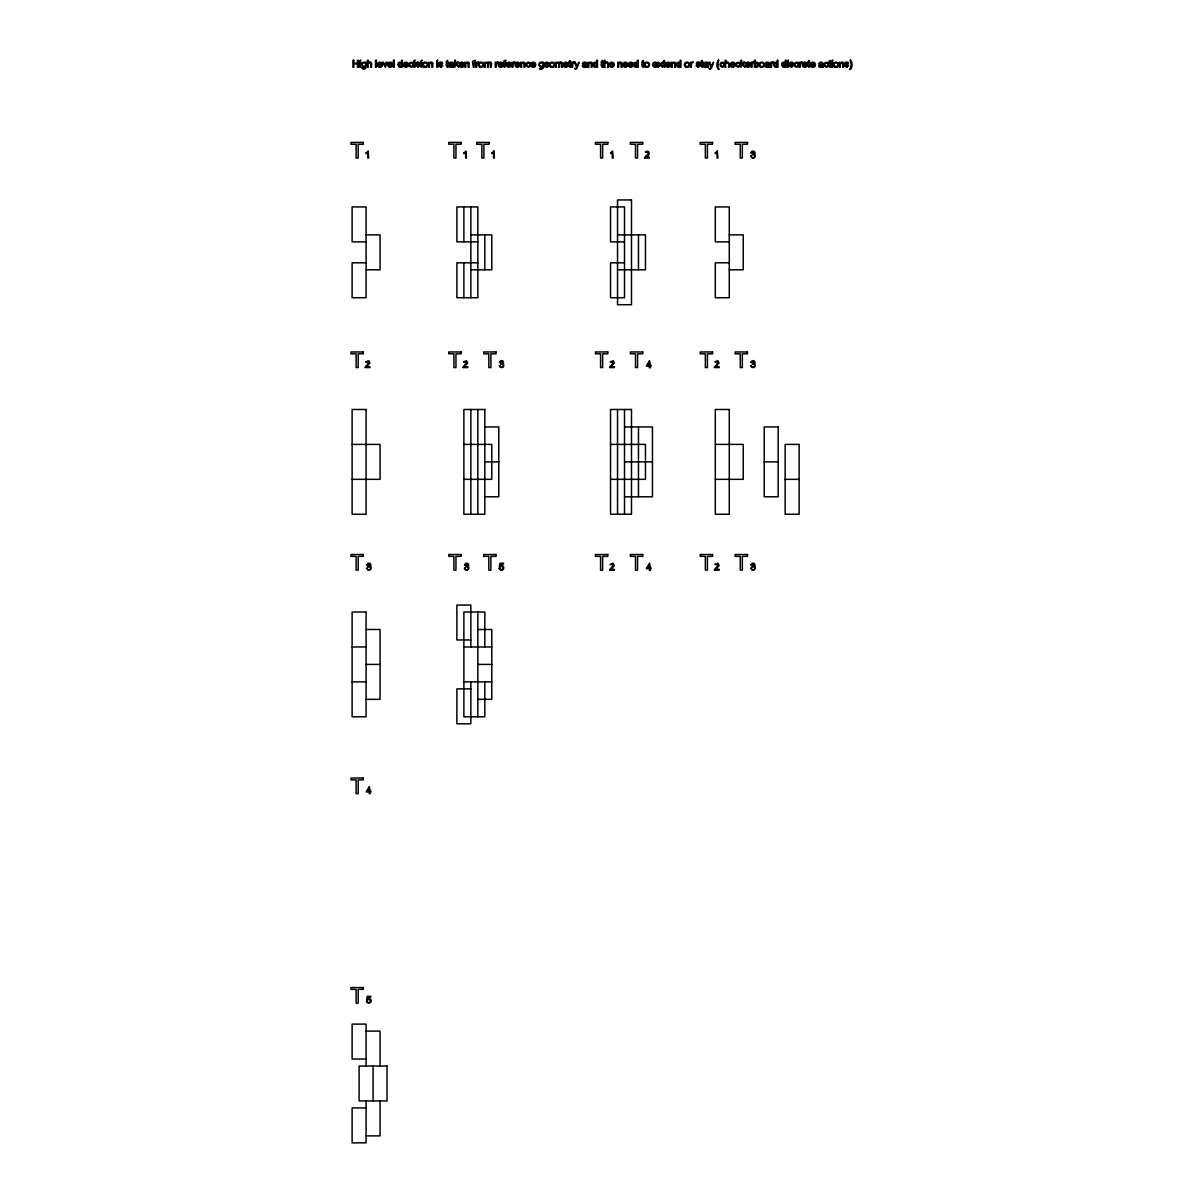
<?xml version="1.0" encoding="UTF-8"?>
<svg xmlns="http://www.w3.org/2000/svg" width="1203" height="1203" viewBox="0 0 1203 1203"><rect width="100%" height="100%" fill="white"/><g stroke="black" fill="none" stroke-linecap="round" stroke-linejoin="round"><path stroke-width="1.5" d="M416.809 63.428L419.847 63.503A1.88 1.88 0 0 0 419.561 62.706L419.185 62.391M439.561 63.428L442.599 63.503A1.88 1.88 0 0 0 442.313 62.706L441.952 62.391M697.018 63.428L700.056 63.503A1.88 1.88 0 0 0 699.77 62.706L699.304 62.345A2.496 2.496 0 0 0 696.778 62.436L696.266 63.97L697.62 64.932A16.797 16.797 0 0 0 698.236 65.112A8.632 8.632 0 0 1 698.808 65.263L698.492 66.646M790.236 63.428L793.273 63.503A1.88 1.88 0 0 0 792.988 62.706L792.521 62.345A2.496 2.496 0 0 0 789.98 62.436L789.484 63.97L790.837 64.932A16.797 16.797 0 0 0 791.454 65.112A8.632 8.632 0 0 1 792.025 65.263L791.694 66.646M845.514 63.428L848.551 63.503A1.88 1.88 0 0 0 848.28 62.706L847.814 62.345A2.496 2.496 0 0 0 845.273 62.436L844.762 63.97L846.115 64.932A16.797 16.797 0 0 0 846.732 65.112A8.632 8.632 0 0 1 847.303 65.263L846.987 66.646M368.193 566.824L368.283 566.072M465.967 566.824L466.072 566.072M500.989 363.517L500.899 364.268A1.639 1.639 0 0 1 503.155 365.276A1.639 1.639 0 0 1 501.741 367.351A1.639 1.639 0 0 1 499.922 365.607L499.2 365.742M752.431 153.984L752.326 154.736A1.639 1.639 0 0 1 754.597 155.743A1.639 1.639 0 0 1 753.183 157.819A1.639 1.639 0 0 1 751.364 156.074M752.431 363.517L752.326 364.268A1.639 1.639 0 0 1 754.597 365.276A1.639 1.639 0 0 1 753.183 367.351A1.639 1.639 0 0 1 751.364 365.607M752.326 566.824L752.431 566.072M367.637 998.971L368.013 997.092L370.795 997.092L370.795 996.279L367.321 996.279L366.644 999.858L367.456 999.964A1.564 1.564 0 0 1 369.907 999.994A1.564 1.564 0 0 1 369.366 1002.37A1.564 1.564 0 0 1 367.171 1001.302M500.343 565.936L500.719 564.057L503.501 564.057L503.501 563.245L500.027 563.245L499.35 566.824L500.147 566.929A1.564 1.564 0 0 1 502.613 566.959A1.564 1.564 0 0 1 502.072 569.335A1.564 1.564 0 0 1 499.877 568.267M542.373 67.744C533.651 69.157 547.275 72.15 543.32 62.195L542.538 62.797M478.523 62.361L476.839 63.458L476.644 67.248L475.786 67.248L475.786 62.195L476.553 62.962A1.669 1.669 0 0 1 478.674 62.045M498.027 62.361L496.343 63.458L496.147 67.248L495.29 67.248L495.29 62.195L496.057 62.962M514.839 62.361L513.14 63.458L512.944 67.248L512.087 67.248L512.087 62.195L512.854 62.962A1.669 1.669 0 0 1 514.974 62.045M574.448 62.361L572.793 63.398L572.568 67.248L571.711 67.248L571.711 62.195L572.478 62.962M693.169 62.361L691.484 63.458L691.289 67.248L690.432 67.248L690.432 62.195L691.199 62.962A1.669 1.669 0 0 1 693.319 62.045M753.86 62.361L752.176 63.458L751.98 67.248L751.123 67.248L751.123 62.195L751.89 62.962M773.379 62.361L771.709 63.428L771.484 67.248L770.627 67.248L770.627 62.195L771.409 62.962M802.1 62.361L800.446 63.398L800.206 67.248L799.348 67.248L799.348 62.195L800.115 62.962M474.283 61.127L475.125 62.857L474.147 62.857L474.147 67.248L473.29 67.248L472.538 62.195C472.328 60.406 477.11 59.518 474.403 61.022M505.17 61.127L506.012 62.857L505.019 62.857L505.019 67.248L504.162 67.248L503.41 62.195C503.29 60.345 507.952 59.564 505.275 61.022M753.649 363.171L753.198 361.321L750.732 362.374M611.741 567.425L613.395 564.463L610.071 564.568L613.034 563.23L614.342 565.575L611.665 568.553A3.383 3.383 0 0 0 610.989 569.29M589.229 63.173L591.094 63.323L591.229 67.248L592.087 67.248L592.087 64A3.82 3.82 0 0 0 592.026 63.263M672.718 63.173L674.582 63.323L674.718 67.248L675.575 67.248L675.575 64A3.82 3.82 0 0 0 675.515 63.263M840.717 63.173L842.596 63.323L842.717 67.248L843.574 67.248L843.574 64A3.82 3.82 0 0 0 843.529 63.263M367.141 365.005L368.99 362.013L365.652 361.923L368.689 360.705L369.877 363.08L367.156 366.058A3.383 3.383 0 0 0 366.539 366.75L369.968 366.75L369.968 367.577L365.351 367.577M646.522 155.473C651.68 150.901 644.206 152.706 645.304 151.849C649.951 149.142 650.462 155.608 646.522 156.525A3.383 3.383 0 0 0 645.906 157.217L649.349 157.217L649.349 158.044L644.733 158.044M464.929 365.005L466.764 362.013L463.441 361.923L466.463 360.705L467.666 363.08L464.929 366.058A3.383 3.383 0 0 0 464.313 366.75L467.756 366.75L467.756 367.577L463.14 367.577M611.59 365.005L613.425 361.968L610.116 361.923L613.139 360.705L614.327 363.08L611.726 365.953A3.383 3.383 0 0 0 610.989 366.75M716.356 365.005L718.206 362.013L714.883 361.923L717.905 360.705L719.093 363.08L716.432 366.013A3.383 3.383 0 0 0 715.755 366.75L719.183 366.75L719.183 367.577L714.582 367.577M716.356 567.545L718.191 564.508L714.883 564.463L717.905 563.26L719.108 565.575L716.432 568.553A3.383 3.383 0 0 0 715.755 569.29L719.183 569.305L719.183 570.132L714.582 570.132M502.117 363.246L501.756 361.321L499.29 362.374M450.313 65.203L451.065 65.037A6.977 6.977 0 0 0 452.463 64.736L451.711 66.496L449.862 65.97M583.635 65.203L584.372 65.037A6.977 6.977 0 0 0 585.786 64.736L584.974 66.526L583.169 65.894M705.063 65.203L705.8 65.037A6.977 6.977 0 0 0 707.214 64.736L706.402 66.526L704.612 65.97M766.296 65.203L767.048 65.037A6.977 6.977 0 0 0 768.461 64.736L767.694 66.496L765.845 65.97M819.95 65.203L820.702 65.037A6.977 6.977 0 0 0 822.1 64.736L821.303 66.526L819.499 65.97M412.358 63.804L413.2 63.684M529.41 63.804L530.252 63.684M723.454 63.804L724.296 63.684M739.183 63.804L740.01 63.684M797.709 63.804L798.551 63.684M827.529 63.804L828.356 63.684M418.268 66.646L418.689 65.308A8.632 8.632 0 0 0 418.027 65.112A16.797 16.797 0 0 1 417.396 64.932L416.043 63.97L416.554 62.436A2.496 2.496 0 0 1 419.035 62.436M441.02 66.646L441.351 65.263A8.632 8.632 0 0 0 440.779 65.112A16.797 16.797 0 0 1 440.163 64.932L438.809 63.97L439.321 62.436A2.496 2.496 0 0 1 441.802 62.436M750.642 156.21L751.499 156.089M750.642 365.742L751.499 365.622M366.494 568.282L367.351 568.177A1.639 1.639 0 0 0 369.035 569.906A1.639 1.639 0 0 0 370.449 567.831A1.639 1.639 0 0 0 368.163 566.778M464.283 568.282L465.14 568.177M750.642 568.282L751.499 568.177M499.2 568.297L500.102 568.222M366.494 1001.332L367.396 1001.257M718.627 60.15L718.762 60.992A7.804 7.804 0 0 0 717.815 64.721M850.326 60.15L850.235 61.097A7.729 7.729 0 0 1 850.476 61.579A7.925 7.925 0 0 1 851.138 64.721A8.797 8.797 0 0 1 849.679 69.278M391.456 64.24C386.358 66.586 389.321 61.142 391.14 63.278A1.85 1.85 0 0 1 391.426 64.24M656.507 64.24C651.409 66.586 654.357 61.142 656.176 63.278A1.85 1.85 0 0 1 656.477 64.24M749.168 64.24C744.086 66.586 747.033 61.142 748.852 63.278A1.85 1.85 0 0 1 749.153 64.24M814.205 64.24C809.123 66.586 812.07 61.142 813.89 63.278A1.85 1.85 0 0 1 814.19 64.24M378.298 64.947L382.058 64.947M392.358 64.947L388.584 64.947A1.639 1.639 0 0 0 391.727 65.714M408.088 64.947L404.313 64.947A1.639 1.639 0 0 0 407.441 65.714M463.892 64.947L460.132 64.947A1.639 1.639 0 0 0 463.26 65.714M502.914 64.947L499.14 64.947A1.639 1.639 0 0 0 502.268 65.714M511.049 64.947L507.275 64.947A1.639 1.639 0 0 0 510.403 65.714M519.711 64.947L515.937 64.947A1.639 1.639 0 0 0 519.079 65.714M535.44 64.947L531.666 64.947A1.639 1.639 0 0 0 534.794 65.714M545.215 64.947L548.989 64.947M567.951 64.947L564.192 64.947A1.639 1.639 0 0 0 567.32 65.714M610.252 64.947L614.026 64.947M627.59 64.947L623.816 64.947A1.639 1.639 0 0 0 626.943 65.714M629.229 64.947L633.004 64.947M657.394 64.947L653.635 64.947A1.639 1.639 0 0 0 656.763 65.714M666.642 64.947L670.402 64.947M731.138 64.947L734.898 64.947M750.07 64.947L746.311 64.947A1.639 1.639 0 0 0 749.439 65.714M806.972 64.947L803.213 64.947A1.639 1.639 0 0 0 806.341 65.714M815.108 64.947L811.333 64.947A1.639 1.639 0 0 0 814.476 65.714M823.243 67.248L822.341 67.248A1.85 1.85 0 0 1 822.175 66.631C821.138 68.661 816.476 66.345 819.769 64.481A4.12 4.12 0 0 1 820.22 64.391L820.566 64.33A8.887 8.887 0 0 0 822.1 64.06M493.862 151.037L494.418 158.044L493.561 158.044L493.561 152.586A5.323 5.323 0 0 1 491.832 153.593L491.847 152.796M717.364 151.037L717.92 158.044L717.063 158.044L717.063 152.586A5.323 5.323 0 0 1 715.334 153.593L715.349 152.796M366.088 234.871L380.058 234.871L380.058 269.803L366.088 269.803M470.854 234.871L491.801 234.871L491.801 269.803L470.854 269.803M617.53 234.871L645.47 234.871L645.47 269.803L617.53 269.803M729.274 234.871L743.243 234.871L743.243 269.803L729.274 269.803M366.088 241.863L352.118 241.863L352.118 206.931L366.088 206.931L366.088 297.727L352.118 297.727L352.118 262.81L366.088 262.81M477.847 241.863L456.884 241.863L456.884 206.931L477.847 206.931L477.847 297.727L456.884 297.727L456.884 262.81L477.847 262.81M624.507 241.863L610.538 241.863L610.538 206.931L624.507 206.931L624.507 297.727L610.538 297.727L610.538 262.81L624.507 262.81M729.274 241.863L715.304 241.863L715.304 206.931L729.274 206.931L729.274 297.727L715.304 297.727L715.304 262.81L729.274 262.81M611.004 366.75L614.417 366.75L614.417 367.577L609.816 367.577M484.824 426.945L498.794 426.945L498.794 496.794L484.824 496.794M624.507 426.945L652.447 426.945L652.447 496.794L624.507 496.794M352.118 444.403L380.058 444.403L380.058 479.335L352.118 479.335M463.877 444.403L491.801 444.403L491.801 479.335L463.877 479.335M610.538 444.403L645.47 444.403L645.47 479.335L610.538 479.335M715.304 444.403L743.243 444.403L743.243 479.335L715.304 479.335M484.824 461.862L498.794 461.862M624.507 461.862L652.447 461.862M764.206 461.862L778.176 461.862M785.153 479.335L799.123 479.335M611.004 569.305L614.417 569.305L614.417 570.132L609.816 570.132M366.088 629.5L380.058 629.5L380.058 699.334L366.088 699.334M477.847 629.5L491.801 629.5L491.801 699.334L477.847 699.334M470.854 639.966L456.884 639.966L456.884 605.049L470.854 605.049L470.854 646.958M352.118 646.958L366.088 646.958M463.877 646.958L491.801 646.958M366.088 664.417L380.058 664.417M477.847 664.417L491.801 664.417M352.118 681.875L366.088 681.875M463.877 681.875L491.801 681.875M470.854 688.868L456.884 688.868L456.884 723.785L470.854 723.785L470.854 681.875M366.088 1031.106L380.058 1031.106L380.058 1066.023M366.088 1059.031L352.118 1059.031L352.118 1024.114L366.088 1024.114L366.088 1066.023M366.088 1107.933L352.118 1107.933L352.118 1142.85L366.088 1142.85L366.088 1100.94M366.088 1135.873L380.058 1135.873L380.058 1100.94M846.566 66.661L844.551 65.744L846.927 67.353L848.732 65.503L846.115 64.015M791.288 66.661L789.273 65.744L791.649 67.353L793.454 65.503L790.837 64.015M698.071 66.661L696.056 65.744L698.432 67.353L700.236 65.503L697.62 64.015M440.614 66.661L438.599 65.744L440.975 67.353L442.779 65.503L440.133 64M417.847 66.661L415.832 65.744L418.208 67.353L419.997 65.458L417.366 64M814.205 65.624L815.093 65.729M806.07 65.624L806.957 65.729M749.168 65.624L750.055 65.729M733.995 65.624L734.883 65.729A2.556 2.556 0 0 1 730.853 66.466A2.556 2.556 0 0 1 731.755 62.345A2.556 2.556 0 0 1 735.259 64.706M669.5 65.624L670.387 65.729M656.492 65.624L657.379 65.729M632.101 65.624L632.989 65.729M626.673 65.624L627.56 65.729A2.556 2.556 0 0 1 623.53 66.466A2.556 2.556 0 0 1 624.432 62.345A2.556 2.556 0 0 1 627.936 64.706M613.124 65.624L614.011 65.729A2.556 2.556 0 0 1 609.981 66.466A2.556 2.556 0 0 1 610.883 62.345A2.556 2.556 0 0 1 614.387 64.706M567.049 65.624L567.936 65.729M548.072 65.624L548.959 65.729A2.556 2.556 0 0 1 544.944 66.466A2.556 2.556 0 0 1 545.846 62.345A2.556 2.556 0 0 1 549.335 64.706M534.523 65.624L535.41 65.729M518.809 65.624L519.696 65.729A2.556 2.556 0 0 1 515.666 66.466A2.556 2.556 0 0 1 516.568 62.345A2.556 2.556 0 0 1 520.072 64.706M510.132 65.624L511.019 65.729A2.556 2.556 0 0 1 506.989 66.466A2.556 2.556 0 0 1 507.892 62.345A2.556 2.556 0 0 1 511.395 64.706M501.997 65.624L502.884 65.729M462.99 65.624L463.877 65.729M407.17 65.624L408.058 65.729M391.456 65.624L392.343 65.729M381.156 65.624L382.043 65.729M827.589 65.398L828.431 65.503M797.784 65.398L798.627 65.503M739.259 65.398L740.101 65.503M723.529 65.398L724.371 65.503M529.485 65.398L530.328 65.503M412.434 65.398L413.276 65.503M818.732 63.639L821.047 62.797L822.1 63.819M765.078 63.639L767.394 62.797L768.446 63.819M703.83 63.639L706.146 62.797L707.214 63.819M582.402 63.639L584.718 62.797L585.786 63.819M449.095 63.639L451.396 62.797L452.463 63.819M750.732 152.841L753.198 151.789L753.604 153.683A1.789 1.789 0 0 1 752.567 153.999M750.732 564.929L753.198 563.861L753.649 565.726A1.789 1.789 0 0 1 752.567 566.072M464.373 564.929L466.884 563.876L467.185 565.801A1.789 1.789 0 0 1 466.208 566.072M366.584 564.929L369.11 563.876L369.411 565.801A1.789 1.789 0 0 1 368.419 566.072M561.215 63.082L559.56 63.323L559.32 67.248L558.463 67.248C560.583 61.173 554.327 62.06 556.327 67.248L555.47 67.248L555.47 62.195L556.237 62.902M490.222 63.082L488.553 63.323L488.328 67.248L487.471 67.248C489.516 61.142 483.456 61.985 485.32 67.248L484.463 67.248L484.463 62.195L485.23 62.902M518.493 63.278C517.501 61.323 513.305 65.564 518.809 64.24A1.85 1.85 0 0 0 518.523 63.263M462.674 63.278C461.531 61.383 457.636 65.398 463.005 64.24A1.85 1.85 0 0 0 462.704 63.263M406.855 63.278C405.802 61.398 401.787 65.323 407.185 64.24A1.85 1.85 0 0 0 406.885 63.263M710.838 67.263L708.913 62.195L709.845 62.195L711.259 66.285L713.544 62.195C713.033 63.518 710.883 71.985 709.274 68.391M576.402 67.263L574.478 62.195L575.395 62.195L576.823 66.285L579.109 62.195C578.237 63.819 576.673 71.834 574.839 68.391M561.38 63.323L561.455 67.248L562.312 67.248L562.312 63.774M490.373 63.323L490.463 67.248L491.32 67.248L491.32 63.774M831.047 66.481C830.702 69.112 827.529 65.263 829.333 62.857L828.702 62.195L830.175 60.421L830.175 62.195L831.047 62.195L830.19 66.12M809.905 66.481C809.529 69.052 806.416 65.398 808.19 62.857L807.559 62.195L809.048 60.421L809.048 62.195L809.905 62.195L809.048 66.12M703.138 66.481C702.808 69.082 699.62 65.323 701.424 62.857L700.793 62.195L702.281 60.421L702.281 62.195L703.138 62.195L702.296 66.12M665.199 66.481C664.883 69.097 661.665 65.308 663.485 62.857L662.853 62.195L664.342 60.421L664.342 62.195L665.199 62.195L664.357 66.12M644.056 66.481C643.816 69.097 640.462 65.338 642.342 62.857L641.725 62.195L643.199 60.421L643.199 62.195L644.056 62.195L643.214 66.12M603.395 66.481C603.049 69.112 599.861 65.218 601.68 62.857L601.049 62.195L602.538 60.421L602.538 62.195L603.395 62.195L602.553 66.12M570.884 66.481C570.523 69.112 567.38 65.263 569.169 62.857L568.538 62.195L570.011 60.421L570.011 62.195L570.884 62.195L570.027 66.12M448.388 66.481C448.133 69.097 444.809 65.338 446.674 62.857L446.057 62.195L447.531 60.421L447.531 62.195L448.388 62.195L447.546 66.12M621.891 63.864L621.906 67.248L621.049 67.248L620.943 63.383L619.049 63.173A2 2 0 0 0 618.718 64.481M840.235 62.917L839.468 62.195L839.468 67.248L840.326 67.248L840.326 64.481A2 2 0 0 1 840.641 63.127M725.965 62.767L725.965 60.27L725.108 60.27L725.108 67.248L725.965 67.248C723.168 62.165 731.364 61.158 728.371 67.248L729.229 67.248L729.229 64.045A2.105 2.105 0 0 0 725.665 62.526M672.236 62.917L671.454 62.195L671.454 67.248L672.312 67.248L672.312 64.481A2 2 0 0 1 672.642 63.127M638.477 234.871L638.477 269.803M638.477 426.945L638.477 496.794M624.507 409.486L624.507 514.252M618.568 62.917L617.786 62.195L617.786 67.248L618.643 67.248L618.643 64.481M617.53 409.486L617.53 514.252M610.583 152.796L610.583 153.623A5.323 5.323 0 0 0 612.282 152.586L612.297 158.044L613.154 158.044L612.598 151.037A4.316 4.316 0 0 1 610.553 152.721M608.357 64.045L608.357 67.248L607.5 67.248C609.56 61.097 603.079 61.924 605.094 67.248L604.237 67.248L604.237 60.27L605.094 60.27L605.094 62.767M588.748 62.917L587.966 62.195L587.966 67.248L588.823 67.248L588.823 64.481A2 2 0 0 1 589.154 63.127M484.824 234.871L484.824 269.803M484.824 646.958L484.824 612.026L463.877 612.026L463.877 716.808L484.824 716.808L484.824 681.875M477.847 409.486L477.847 514.252M477.847 612.026L477.847 716.808M470.854 206.931L470.854 297.727M470.854 409.486L470.854 514.252M463.907 152.796L463.907 153.623A5.323 5.323 0 0 0 465.621 152.586L465.621 158.044L466.478 158.044L465.922 151.037A4.316 4.316 0 0 1 463.877 152.721M463.877 206.931L463.877 241.863M463.877 262.81L463.877 297.727M429.411 62.917L428.644 62.195L428.644 67.248L429.501 67.248L429.501 64.481A2 2 0 0 1 429.817 63.127L431.757 63.323L431.892 67.248L432.749 67.248L432.749 64A3.82 3.82 0 0 0 432.704 63.263M373.08 1066.023L373.08 1100.94M371.516 64.045L371.516 67.248L370.659 67.248C372.735 61.097 366.223 61.924 368.253 67.248L367.396 67.248L367.396 60.27L368.253 60.27L368.253 62.767M366.118 152.796L366.118 153.623A5.323 5.323 0 0 0 367.832 152.586L367.832 158.044L368.689 158.044L368.148 151.037A4.316 4.316 0 0 1 366.088 152.721M365.306 62.797L366.103 62.195L365.682 68.526L363.186 69.248L361.817 67.669L363.742 68.586L365.156 67.744A4.782 4.782 0 0 0 365.216 66.887L365.231 66.586A1.835 1.835 0 0 1 363.938 67.263M367.517 998.791A2.361 2.361 0 0 1 370.96 999.768A2.361 2.361 0 0 1 369.486 1003.046A2.361 2.361 0 0 1 366.479 1001.107M499.125 568.312A2.286 2.286 0 0 0 503.215 569.35A2.361 2.361 0 0 0 500.222 565.756M467.666 566.102A2.105 2.105 0 0 1 467.937 569.696A2.105 2.105 0 0 1 464.644 568.237M464.779 564.959A1.925 1.925 0 0 1 467.666 563.41A1.925 1.925 0 0 1 467.772 566.688M465.952 566.778A1.639 1.639 0 0 1 468.238 567.831A1.639 1.639 0 0 1 466.824 569.906A1.639 1.639 0 0 1 465.005 568.162M609.56 570.011A4.647 4.647 0 0 1 611.695 567.741M754.025 566.102A2.105 2.105 0 0 1 754.296 569.696A2.105 2.105 0 0 1 751.003 568.237M751.138 564.959A1.925 1.925 0 0 1 754.025 563.41A1.925 1.925 0 0 1 754.131 566.688M752.311 566.778A1.639 1.639 0 0 1 754.597 567.831A1.639 1.639 0 0 1 753.183 569.906A1.639 1.639 0 0 1 751.364 568.162M714.326 570.011A4.647 4.647 0 0 1 716.462 567.741M850.476 60.045A7.729 7.729 0 0 1 850.536 69.458M840.386 62.992A1.774 1.774 0 0 1 843.619 63.233M827.935 65.624A1.654 1.654 0 0 1 825.529 66A1.654 1.654 0 0 1 825.333 63.579A1.654 1.654 0 0 1 827.769 63.579M828.762 65.654A2.436 2.436 0 0 1 825.093 66.631A2.436 2.436 0 0 1 824.927 62.842A2.436 2.436 0 0 1 828.656 63.503M823.168 67.278A3.368 3.368 0 0 1 822.987 66.015L822.957 63.789A3.714 3.714 0 0 0 822.927 63.157A2.226 2.226 0 0 0 818.942 63.699M815.228 65.789A2.556 2.556 0 0 1 811.063 66.466A2.556 2.556 0 0 1 811.965 62.345A2.556 2.556 0 0 1 815.469 64.706M807.093 65.789A2.556 2.556 0 0 1 802.927 66.466A2.556 2.556 0 0 1 803.83 62.345A2.556 2.556 0 0 1 807.333 64.706M800.01 62.917A1.669 1.669 0 0 1 802.236 62.045M798.115 65.624A1.654 1.654 0 0 1 795.724 66A1.654 1.654 0 0 1 795.529 63.579A1.654 1.654 0 0 1 797.95 63.579M798.942 65.654A2.436 2.436 0 0 1 795.288 66.631A2.436 2.436 0 0 1 795.123 62.842A2.436 2.436 0 0 1 798.852 63.503M771.288 62.917A1.669 1.669 0 0 1 773.514 62.045M765.288 63.699A2.226 2.226 0 0 1 769.318 63.127A3.714 3.714 0 0 1 769.303 63.729L769.318 66.015A3.368 3.368 0 0 0 769.514 67.278L768.687 67.248A1.85 1.85 0 0 1 768.522 66.631C767.604 68.601 762.747 66.376 766.116 64.481A4.12 4.12 0 0 1 766.567 64.391L766.912 64.33A8.887 8.887 0 0 0 768.446 64.06M751.785 62.917A1.669 1.669 0 0 1 754.01 62.045M750.191 65.789A2.556 2.556 0 0 1 746.025 66.466A2.556 2.556 0 0 1 746.928 62.345A2.556 2.556 0 0 1 750.431 64.706M739.589 65.624A1.654 1.654 0 0 1 737.198 66A1.654 1.654 0 0 1 737.003 63.579A1.654 1.654 0 0 1 739.424 63.579M740.416 65.654A2.436 2.436 0 0 1 736.762 66.631A2.436 2.436 0 0 1 736.597 62.842A2.436 2.436 0 0 1 740.326 63.503M734.266 65.714A1.639 1.639 0 0 1 731.093 64.932M723.86 65.624A1.654 1.654 0 0 1 721.469 66A1.654 1.654 0 0 1 721.274 63.579A1.654 1.654 0 0 1 723.71 63.579M724.702 65.654A2.436 2.436 0 0 1 721.033 66.631A2.436 2.436 0 0 1 720.868 62.842A2.436 2.436 0 0 1 724.597 63.503M718.417 69.458A7.699 7.699 0 0 1 718.492 60.045M719.274 69.278A8.797 8.797 0 0 1 717.755 64.721M710.041 68.586A1.534 1.534 0 0 1 709.214 68.676M704.041 63.699A2.226 2.226 0 0 1 708.071 63.127A3.714 3.714 0 0 1 708.056 63.729L708.086 66.015A3.368 3.368 0 0 0 708.266 67.278L707.454 67.248A1.85 1.85 0 0 1 707.289 66.631C706.281 68.586 701.544 66.436 704.868 64.481A4.12 4.12 0 0 1 705.334 64.391L705.68 64.33A8.887 8.887 0 0 0 707.214 64.06M672.372 62.992A1.774 1.774 0 0 1 675.605 63.233M669.77 65.714A1.639 1.639 0 0 1 666.597 64.932M670.522 65.789A2.556 2.556 0 0 1 666.357 66.466A2.556 2.556 0 0 1 667.259 62.345A2.556 2.556 0 0 1 670.763 64.706M657.515 65.789A2.556 2.556 0 0 1 653.349 66.466A2.556 2.556 0 0 1 654.252 62.345A2.556 2.556 0 0 1 657.755 64.706M632.372 65.714A1.639 1.639 0 0 1 629.199 64.932M633.124 65.789A2.556 2.556 0 0 1 628.958 66.466A2.556 2.556 0 0 1 629.861 62.345A2.556 2.556 0 0 1 633.364 64.706M618.703 62.992A1.774 1.774 0 0 1 621.936 63.233M621.846 63.263A3.82 3.82 0 0 1 621.891 63.864M613.395 65.714A1.639 1.639 0 0 1 610.222 64.932M604.793 62.526A2.105 2.105 0 0 1 608.507 64.06M588.884 62.992A1.774 1.774 0 0 1 592.117 63.233M582.613 63.699A2.226 2.226 0 0 1 586.643 63.127A3.714 3.714 0 0 1 586.628 63.729L586.658 66.015A3.368 3.368 0 0 0 586.838 67.278L586.026 67.248A1.85 1.85 0 0 1 585.846 66.631C584.929 68.586 580.102 66.421 583.44 64.481A4.12 4.12 0 0 1 583.906 64.391L584.252 64.33A8.887 8.887 0 0 0 585.786 64.06M575.605 68.586A1.534 1.534 0 0 1 574.778 68.676M572.372 62.917A1.669 1.669 0 0 1 574.598 62.045M568.072 65.789A2.556 2.556 0 0 1 563.906 66.466A2.556 2.556 0 0 1 564.808 62.345A2.556 2.556 0 0 1 568.312 64.706M556.357 62.977A1.669 1.669 0 0 1 559.275 62.917M559.094 62.917A1.82 1.82 0 0 1 562.538 63.789M548.342 65.714A1.639 1.639 0 0 1 545.185 64.932M541.185 66.917A2.436 2.436 0 0 1 539.079 63.684A2.436 2.436 0 0 1 542.748 62.496M541.155 67.263A1.835 1.835 0 0 0 542.448 66.586L542.448 66.887A4.782 4.782 0 0 1 542.403 67.744M535.546 65.789A2.556 2.556 0 0 1 531.38 66.466A2.556 2.556 0 0 1 532.282 62.345A2.556 2.556 0 0 1 535.786 64.706M529.816 65.624A1.654 1.654 0 0 1 527.425 66A1.654 1.654 0 0 1 527.23 63.579A1.654 1.654 0 0 1 529.651 63.579M530.658 65.654A2.436 2.436 0 0 1 526.989 66.631A2.436 2.436 0 0 1 526.824 62.842A2.436 2.436 0 0 1 530.553 63.503M524.914 63.233A1.774 1.774 0 0 0 521.681 62.992L520.764 62.195L520.764 67.248L521.621 67.248L521.621 64.481A2 2 0 0 1 521.952 63.127L523.891 63.323L524.012 67.248L524.869 67.248L524.869 64A3.82 3.82 0 0 0 524.824 63.263M503.019 65.789A2.556 2.556 0 0 1 498.854 66.466A2.556 2.556 0 0 1 499.771 62.345A2.556 2.556 0 0 1 503.26 64.706M495.952 62.917A1.669 1.669 0 0 1 498.177 62.045M485.365 62.977A1.669 1.669 0 0 1 488.268 62.917M488.087 62.917A1.82 1.82 0 0 1 491.531 63.789M469.095 63.233A1.774 1.774 0 0 0 465.862 62.992L464.944 62.195L464.944 67.248L465.802 67.248L465.802 64.481A2 2 0 0 1 466.132 63.127L468.072 63.323L468.208 67.248L469.065 67.248L469.065 64A3.82 3.82 0 0 0 469.02 63.263M464.012 65.789A2.556 2.556 0 0 1 459.847 66.466A2.556 2.556 0 0 1 460.749 62.345A2.556 2.556 0 0 1 464.253 64.706M453.275 63.157A3.714 3.714 0 0 1 453.32 63.729L453.336 66.015A3.368 3.368 0 0 0 453.516 67.278L452.704 67.248A1.85 1.85 0 0 1 452.539 66.631C451.621 68.586 446.779 66.466 450.133 64.481A4.12 4.12 0 0 1 450.584 64.391L450.93 64.33A8.887 8.887 0 0 0 452.463 64.06M449.29 63.699A2.226 2.226 0 0 1 453.32 63.127M429.561 62.992A1.774 1.774 0 0 1 432.779 63.233M412.764 65.624A1.654 1.654 0 0 1 410.373 66A1.654 1.654 0 0 1 410.178 63.579A1.654 1.654 0 0 1 412.599 63.579M413.591 65.654A2.436 2.436 0 0 1 409.937 66.631A2.436 2.436 0 0 1 409.772 62.842A2.436 2.436 0 0 1 413.501 63.503M408.193 65.789A2.556 2.556 0 0 1 404.028 66.466A2.556 2.556 0 0 1 404.93 62.345A2.556 2.556 0 0 1 408.434 64.706M392.479 65.789A2.556 2.556 0 0 1 388.313 66.466A2.556 2.556 0 0 1 389.216 62.345A2.556 2.556 0 0 1 392.719 64.706M381.426 65.714A1.639 1.639 0 0 1 378.253 64.932M382.178 65.789A2.556 2.556 0 0 1 378.013 66.466A2.556 2.556 0 0 1 378.915 62.345A2.556 2.556 0 0 1 382.419 64.706M367.953 62.526A2.105 2.105 0 0 1 371.667 64.06M363.953 66.917A2.436 2.436 0 0 1 361.862 63.684A2.436 2.436 0 0 1 365.517 62.496M369.892 566.102A2.105 2.105 0 0 1 370.163 569.696A2.105 2.105 0 0 1 366.855 568.237M366.99 564.959A1.925 1.925 0 0 1 369.877 563.41A1.925 1.925 0 0 1 369.998 566.688M717.409 151.067A4.316 4.316 0 0 1 715.319 152.721M754.025 154.014A2.105 2.105 0 0 1 754.296 157.623A2.105 2.105 0 0 1 751.003 156.164M751.138 152.871A1.925 1.925 0 0 1 754.025 151.337A1.925 1.925 0 0 1 754.131 154.601M714.326 367.471A4.647 4.647 0 0 1 716.462 365.201M754.025 363.547A2.105 2.105 0 0 1 754.296 367.156A2.105 2.105 0 0 1 751.003 365.697M751.138 362.404A1.925 1.925 0 0 1 754.025 360.87A1.925 1.925 0 0 1 754.131 364.133M753.559 363.246A1.789 1.789 0 0 1 752.567 363.532M609.56 367.471A4.647 4.647 0 0 1 611.695 365.201M365.095 367.471A4.647 4.647 0 0 1 367.246 365.201M502.598 363.547A2.105 2.105 0 0 1 502.854 367.156A2.105 2.105 0 0 1 499.561 365.697M499.696 362.404A1.925 1.925 0 0 1 502.583 360.87A1.925 1.925 0 0 1 502.689 364.133M502.117 363.246A1.789 1.789 0 0 1 501.125 363.532M462.884 367.471A4.647 4.647 0 0 1 465.02 365.201M644.477 157.939A4.647 4.647 0 0 1 646.628 155.668M493.907 151.067A4.316 4.316 0 0 1 491.816 152.721M397.982 64.631L399.11 67.067L402.358 67.248L402.358 60.27L401.516 60.27C402.84 64.812 398.058 59.669 397.982 64.631M593.079 64.631L594.207 67.067L597.47 67.248L597.47 60.27L596.613 60.27C597.951 64.812 593.154 59.684 593.079 64.631M633.755 64.631L634.883 67.067L638.131 67.248L638.131 60.27L637.274 60.27C638.808 64.451 633.199 60.27 633.755 64.631M676.582 64.631L677.695 67.067L680.958 67.248L680.958 60.27L680.101 60.27C681.469 64.496 676.297 60.105 676.582 64.631M773.574 64.631L774.702 67.067L777.965 67.248L777.965 60.27L777.108 60.27C778.476 64.541 773.243 60.09 773.574 64.631M781.709 64.631L782.837 67.067L786.1 67.248L786.1 60.27L785.243 60.27C786.642 64.451 781.213 60.21 781.709 64.631M398.855 64.601C402.013 71.112 401.471 57.909 398.855 64.601M593.966 64.601C596.989 71.157 596.763 57.939 593.966 64.601M634.628 64.601C637.861 71.022 637.304 57.894 634.628 64.601M677.454 64.601C680.687 71.007 680.116 57.879 677.454 64.601M774.461 64.601C777.589 71.037 777.364 57.864 774.461 64.601M782.597 64.601C785.739 71.067 785.318 57.909 782.597 64.601M755.153 64.571C758.176 71.067 758.04 57.864 755.153 64.571M758.747 64.646L757.589 67.082L754.371 67.248L754.371 60.27L755.228 60.27C753.198 63.804 759.349 60.601 758.747 64.646M378.343 64.15L381.156 64.24A1.85 1.85 0 0 0 380.87 63.263L379.366 62.842L378.359 64.075M499.2 64.15L502.012 64.24A1.85 1.85 0 0 0 501.711 63.263L500.207 62.842L499.2 64.075M507.32 64.15L510.147 64.24A1.85 1.85 0 0 0 509.846 63.263L508.343 62.842L507.335 64.075M531.711 64.15L534.538 64.24A1.85 1.85 0 0 0 534.237 63.263L532.734 62.842L531.726 64.075M545.275 64.15L548.087 64.24A1.85 1.85 0 0 0 547.786 63.263L546.282 62.842L545.275 64.075M564.237 64.15L567.049 64.24A1.85 1.85 0 0 0 566.763 63.263L565.26 62.842L564.252 64.075M610.312 64.15L613.124 64.24A1.85 1.85 0 0 0 612.838 63.263L611.319 62.842L610.327 64.075M623.861 64.15L626.688 64.24A1.85 1.85 0 0 0 626.387 63.263L624.883 62.842L623.876 64.075M629.289 64.15L632.101 64.24A1.85 1.85 0 0 0 631.816 63.263L630.312 62.842L629.304 64.075M666.688 64.15L669.515 64.24A1.85 1.85 0 0 0 669.214 63.263L667.71 62.842L666.703 64.075M731.183 64.15L733.995 64.24A1.85 1.85 0 0 0 733.71 63.263L732.206 62.842L731.198 64.075M803.258 64.15L806.085 64.24A1.85 1.85 0 0 0 805.784 63.263L804.205 62.857L803.273 64.075M384.93 66.195L386.358 62.195L387.231 62.195L385.321 67.248L382.599 62.195L383.501 62.195L384.96 66.09M660.252 65.248L657.876 67.248L659.725 64.616L658.026 62.195L660.221 63.939L662.477 62.195L660.733 64.571L662.612 67.248L660.252 65.248M649.394 362.193L647.214 365.336L649.394 365.336L649.394 362.193M369.246 788.025L367.05 791.168L369.246 791.168L369.246 788.025M649.394 564.733L647.214 567.891L649.394 567.891L649.394 564.733M649.545 360.81L646.372 366.118L649.394 366.118L649.394 367.802L650.252 367.802L651.199 365.336L650.252 365.336L649.545 360.81M369.396 786.642L366.208 791.965L369.246 791.965L369.246 793.634L370.103 793.634L371.035 791.168L370.103 791.168L369.396 786.642M649.545 563.365L646.372 568.673L649.394 568.673L649.394 570.342L650.252 570.342L651.199 567.891L650.252 567.891L649.545 563.365M457.546 62.195L455.516 64.255L455.516 60.27L454.659 60.27L454.659 67.248L456.117 64.661L458.854 67.248L456.719 64.075L458.659 62.195L457.546 62.195M743.725 62.195L741.695 64.255L741.695 60.27L740.837 60.27L740.837 67.248L742.296 64.661L745.018 67.248L742.898 64.075L744.822 62.195L743.725 62.195M353.817 60.27L352.9 60.27L352.9 67.248L353.817 67.248L353.817 63.954L357.456 63.954L357.456 67.248L358.374 67.248L358.374 60.27L357.456 60.27L357.456 63.142L353.817 63.142L353.817 60.27M360.659 60.27L359.802 61.248L360.659 60.27M376.359 60.27L375.501 60.27L375.501 67.248L376.359 67.248L376.359 60.27M394.253 60.27L393.396 60.27L393.396 67.248L394.253 67.248L394.253 60.27M414.87 60.27L414.012 61.248L414.87 60.27M421.907 60.27L421.05 61.248L421.907 60.27M437.636 60.27L436.779 61.248L437.636 60.27M788.311 60.27L787.454 61.248L788.311 60.27M832.747 60.27L831.89 61.248L832.747 60.27M360.659 62.195L359.802 62.195L359.802 67.248L360.659 67.248L360.659 62.195M414.87 62.195L414.012 62.195L414.012 67.248L414.87 67.248L414.87 62.195M421.907 62.195L421.05 62.195L421.05 67.248L421.907 67.248L421.907 62.195M437.636 62.195L436.779 62.195L436.779 67.248L437.636 67.248L437.636 62.195M788.311 62.195L787.454 62.195L787.454 67.248L788.311 67.248L788.311 62.195M832.747 62.195L831.89 62.195L831.89 67.248L832.747 67.248L832.747 62.195M363.351 142.435L350.975 142.435L350.975 144.285L356.118 144.285L356.118 158.044L358.193 158.044L358.193 144.285L363.351 144.285L363.351 142.435M461.14 142.435L448.764 142.435L448.764 144.285L453.907 144.285L453.907 158.044L455.967 158.044L455.967 144.285L461.14 144.285L461.14 142.435M489.08 142.435L476.704 142.435L476.704 144.285L481.847 144.285L481.847 158.044L483.907 158.044L483.907 144.285L489.08 144.285L489.08 142.435M607.801 142.435L595.44 142.435L595.44 144.285L600.583 144.285L600.583 158.044L602.643 158.044L602.643 144.285L607.801 144.285L607.801 142.435M642.733 142.435L630.357 142.435L630.357 144.285L635.5 144.285L635.5 158.044L637.56 158.044L637.56 144.285L642.733 144.285L642.733 142.435M712.567 142.435L700.206 142.435L700.206 144.285L705.349 144.285L705.349 158.044L707.409 158.044L707.409 144.285L712.567 144.285L712.567 142.435M747.499 142.435L735.123 142.435L735.123 144.285L740.266 144.285L740.266 158.044L742.326 158.044L742.326 144.285L747.499 144.285L747.499 142.435M631.5 199.954L617.53 199.954L617.53 304.72L631.5 304.72L631.5 199.954M363.351 351.968L350.975 351.968L350.975 353.817L356.118 353.817L356.118 367.577L358.193 367.577L358.193 353.817L363.351 353.817L363.351 351.968M461.14 351.968L448.764 351.968L448.764 353.817L453.907 353.817L453.907 367.577L455.967 367.577L455.967 353.817L461.14 353.817L461.14 351.968M496.057 351.968L483.681 351.968L483.681 353.817L488.824 353.817L488.824 367.577L490.899 367.577L490.899 353.817L496.057 353.817L496.057 351.968M607.801 351.968L595.44 351.968L595.44 353.817L600.583 353.817L600.583 367.577L602.643 367.577L602.643 353.817L607.801 353.817L607.801 351.968M642.733 351.968L630.357 351.968L630.357 353.817L635.5 353.817L635.5 367.577L637.56 367.577L637.56 353.817L642.733 353.817L642.733 351.968M712.567 351.968L700.206 351.968L700.206 353.817L705.349 353.817L705.349 367.577L707.409 367.577L707.409 353.817L712.567 353.817L712.567 351.968M747.499 351.968L735.123 351.968L735.123 353.817L740.266 353.817L740.266 367.577L742.326 367.577L742.326 353.817L747.499 353.817L747.499 351.968M366.088 409.486L352.118 409.486L352.118 514.252L366.088 514.252L366.088 409.486M484.824 409.486L463.877 409.486L463.877 514.252L484.824 514.252L484.824 409.486M631.5 409.486L610.538 409.486L610.538 514.252L631.5 514.252L631.5 409.486M729.274 409.486L715.304 409.486L715.304 514.252L729.274 514.252L729.274 409.486M778.176 426.945L764.206 426.945L764.206 496.794L778.176 496.794L778.176 426.945M799.123 444.403L785.153 444.403L785.153 514.252L799.123 514.252L799.123 444.403M363.351 554.523L350.975 554.523L350.975 556.357L356.118 556.357L356.118 570.132L358.193 570.132L358.193 556.357L363.351 556.357L363.351 554.523M461.14 554.523L448.764 554.523L448.764 556.357L453.907 556.357L453.907 570.132L455.967 570.132L455.967 556.357L461.14 556.357L461.14 554.523M496.057 554.523L483.681 554.523L483.681 556.357L488.824 556.357L488.824 570.132L490.899 570.132L490.899 556.357L496.057 556.357L496.057 554.523M607.801 554.523L595.44 554.523L595.44 556.357L600.583 556.357L600.583 570.132L602.643 570.132L602.643 556.357L607.801 556.357L607.801 554.523M642.733 554.523L630.357 554.523L630.357 556.357L635.5 556.357L635.5 570.132L637.56 570.132L637.56 556.357L642.733 556.357L642.733 554.523M712.567 554.523L700.206 554.523L700.206 556.357L705.349 556.357L705.349 570.132L707.409 570.132L707.409 556.357L712.567 556.357L712.567 554.523M747.499 554.523L735.123 554.523L735.123 556.357L740.266 556.357L740.266 570.132L742.326 570.132L742.326 556.357L747.499 556.357L747.499 554.523M366.088 612.026L352.118 612.026L352.118 716.808L366.088 716.808L366.088 612.026M363.351 778.025L350.975 778.025L350.975 779.86L356.118 779.86L356.118 793.634L358.193 793.634L358.193 779.86L363.351 779.86L363.351 778.025M363.351 987.558L350.975 987.558L350.975 989.392L356.118 989.392L356.118 1003.167L358.193 1003.167L358.193 989.392L363.351 989.392L363.351 987.558M387.035 1066.023L359.111 1066.023L359.111 1100.94L387.035 1100.94L387.035 1066.023M835.047 66.3A1.895 1.895 0 0 0 837.98 64.842A1.895 1.895 0 0 0 835.258 63.022A1.895 1.895 0 0 0 835.047 66.3M834.702 67.037A2.662 2.662 0 0 0 838.702 64.767A2.662 2.662 0 0 0 834.732 62.436A2.662 2.662 0 0 0 834.702 67.037M760.807 66.3A1.895 1.895 0 0 0 763.74 64.842A1.895 1.895 0 0 0 761.003 63.022A1.895 1.895 0 0 0 760.807 66.3M760.446 67.037A2.662 2.662 0 0 0 764.461 64.767A2.662 2.662 0 0 0 760.491 62.436A2.662 2.662 0 0 0 760.446 67.037M686.026 66.3A1.895 1.895 0 0 0 688.958 64.842A1.895 1.895 0 0 0 686.221 63.022A1.895 1.895 0 0 0 686.026 66.3M685.665 67.037A2.662 2.662 0 0 0 689.68 64.767A2.662 2.662 0 0 0 685.71 62.436A2.662 2.662 0 0 0 685.665 67.037M645.906 66.3A1.895 1.895 0 0 0 648.838 64.842A1.895 1.895 0 0 0 646.116 63.022A1.895 1.895 0 0 0 645.906 66.3M645.56 67.037A2.662 2.662 0 0 0 649.56 64.767A2.662 2.662 0 0 0 645.59 62.436A2.662 2.662 0 0 0 645.56 67.037M551.049 66.3A1.895 1.895 0 0 0 553.981 64.842A1.895 1.895 0 0 0 551.245 63.022A1.895 1.895 0 0 0 551.049 66.3M550.688 67.037A2.662 2.662 0 0 0 554.703 64.767A2.662 2.662 0 0 0 550.733 62.436A2.662 2.662 0 0 0 550.688 67.037M540.102 66.165A1.835 1.835 0 0 0 542.959 64.812A1.835 1.835 0 0 0 540.358 63.007A1.835 1.835 0 0 0 540.102 66.165M480.042 66.3A1.895 1.895 0 0 0 482.974 64.842A1.895 1.895 0 0 0 480.253 63.022A1.895 1.895 0 0 0 480.042 66.3M479.696 67.037A2.662 2.662 0 0 0 483.696 64.767A2.662 2.662 0 0 0 479.726 62.436A2.662 2.662 0 0 0 479.696 67.037M424.223 66.3A1.895 1.895 0 0 0 427.155 64.842A1.895 1.895 0 0 0 424.433 63.022A1.895 1.895 0 0 0 424.223 66.3M423.877 67.037A2.662 2.662 0 0 0 427.877 64.767A2.662 2.662 0 0 0 423.907 62.436A2.662 2.662 0 0 0 423.877 67.037M362.87 66.165A1.835 1.835 0 0 0 365.742 64.812A1.835 1.835 0 0 0 363.141 63.007A1.835 1.835 0 0 0 362.87 66.165"/></g></svg>
